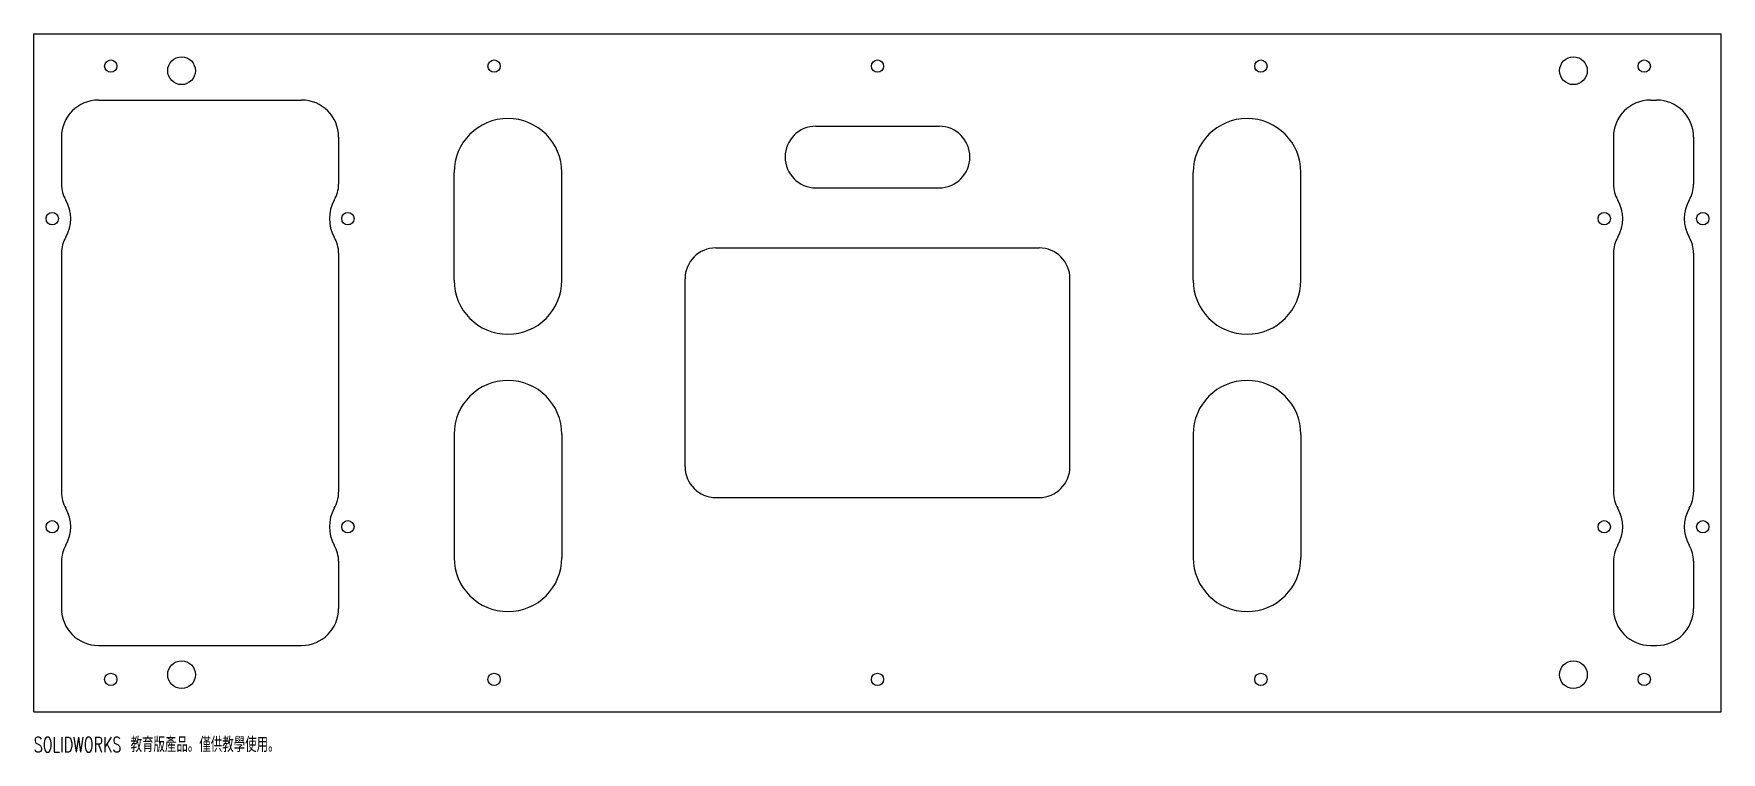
# Model space of a CAD drawing. Header units: millimetres. Extents: x -274 to 274, y -123 to 110.
import ezdxf

# ---------------------------------------------------------------- set-up
doc = ezdxf.new("R2010")
doc.units = ezdxf.units.MM
doc.styles.add('SLDTEXTSTYLE0', font='TXT', dxfattribs={"width": 0.7, "bigfont": 'bigfont'})

msp = doc.modelspace()

# ---------------------------------------------------------------- linework, layer by layer
at = {"color": 7, "linetype": 'Continuous', "lineweight": 25}
for p, q in [((-274, 110), (274, 110)), ((-274, -110), (-274, 110)), ((274, -110), (274, 110)), ((-253, 88.5), (-187, 88.5)), ((251, 88.5), (253, 88.5)), ((-20, 80), (20, 80)), ((-265, 76.5), (-265, 61.2)), ((-175, 76.5), (-175, 61.2)), ((239, 76.5), (239, 61.2)), ((265, 76.5), (265, 61.2)), ((-137.5, 30), (-137.5, 65)), ((-102.5, 30), (-102.5, 65)), ((102.5, 30), (102.5, 65)), ((137.5, 30), (137.5, 65)), ((-20, 60), (20, 60)), ((-265, 38.8), (-265, -38.8)), ((-175, 38.8), (-175, -38.8)), ((-52.5, 40.5), (52.5, 40.5)), ((239, 38.8), (239, -38.8)), ((265, 38.8), (265, -38.8)), ((-62.5, -30.5), (-62.5, 30.5)), ((62.5, -30.5), (62.5, 30.5)), ((-137.5, -20), (-137.5, -60)), ((-102.5, -20), (-102.5, -60)), ((102.5, -20), (102.5, -60)), ((137.5, -20), (137.5, -60)), ((-52.5, -40.5), (52.5, -40.5)), ((-265, -61.2), (-265, -76.5)), ((-175, -61.2), (-175, -76.5)), ((239, -61.2), (239, -76.5)), ((265, -61.2), (265, -76.5)), ((-253, -88.5), (-187, -88.5)), ((251, -88.5), (253, -88.5)), ((-274, -110), (274, -110))]:
    msp.add_line(p, q, dxfattribs=at)
for centre, radius in [((-249, 99.5), 2), ((-226, 98), 4.5), ((-124.5, 99.5), 2), ((0, 99.5), 2), ((124.5, 99.5), 2), ((226, 98), 4.5), ((249, 99.5), 2), ((-268, 50), 2), ((-172, 50), 2), ((236, 50), 2), ((268, 50), 2), ((-268, -50), 2), ((-172, -50), 2), ((236, -50), 2), ((268, -50), 2), ((-249, -99.5), 2), ((-226, -98), 4.5), ((-124.5, -99.5), 2), ((0, -99.5), 2), ((124.5, -99.5), 2), ((226, -98), 4.5), ((249, -99.5), 2)]:
    msp.add_circle(centre, radius, dxfattribs=at)
for centre, radius, start, end in [((-253, 76.5), 12, 90, 180), ((-187, 76.5), 12, 0, 90), ((251, 76.5), 12, 90, 180), ((253, 76.5), 12, 0, 90), ((-120, 65), 17.5, 0, 180), ((120, 65), 17.5, 0, 180), ((-20, 70), 10, 90, 270), ((20, 70), 10, 270, 90), ((-254.61, 61.2), 10.39, 180, 210), ((-185.39, 61.2), 10.39, 330, 0), ((249.39, 61.2), 10.39, 180, 210), ((254.61, 61.2), 10.39, 330, 360), ((-274, 50), 12, 330, 30), ((-166, 50), 12, 150, 210), ((230, 50), 12, 330, 30), ((274, 50), 12, 150, 210), ((-254.61, 38.8), 10.39, 150, 180), ((-185.39, 38.8), 10.39, 0, 30), ((249.39, 38.8), 10.39, 150, 180), ((254.61, 38.8), 10.39, 360, 30), ((-52.5, 30.5), 10, 90, 180), ((52.5, 30.5), 10, 0, 90), ((-120, 30), 17.5, 180, 0), ((120, 30), 17.5, 180, 0), ((-120, -20), 17.5, 0, 180), ((120, -20), 17.5, 0, 180), ((-52.5, -30.5), 10, 180, 270), ((52.5, -30.5), 10, 270, 0), ((-254.61, -38.8), 10.39, 180, 210), ((-185.39, -38.8), 10.39, 330, 0), ((249.39, -38.8), 10.39, 180, 210), ((254.61, -38.8), 10.39, 330, 0), ((-274, -50), 12, 330, 30), ((-166, -50), 12, 150, 210), ((230, -50), 12, 330, 30), ((274, -50), 12, 150, 210), ((-254.61, -61.2), 10.39, 150, 180), ((-185.39, -61.2), 10.39, 0, 30), ((-120, -60), 17.5, 180, 0), ((120, -60), 17.5, 180, 0), ((249.39, -61.2), 10.39, 150, 180), ((254.61, -61.2), 10.39, 0, 30), ((-253, -76.5), 12, 180, 270), ((-187, -76.5), 12, 270, 0), ((251, -76.5), 12, 180, 270), ((253, -76.5), 12, 270, 0)]:
    msp.add_arc(centre, radius, start, end, dxfattribs=at)

# ---------------------------------------------------------------- texts
at = {"color": 7, "linetype": 'Continuous', "insert": (-274, -118.27), "char_height": 4.8336, "attachment_point": 1, "style": 'SLDTEXTSTYLE0'}
msp.add_mtext('SOLIDWORKS 教育版產品。僅供教學使用。', dxfattribs=at)

doc.saveas('drawing.dxf')
